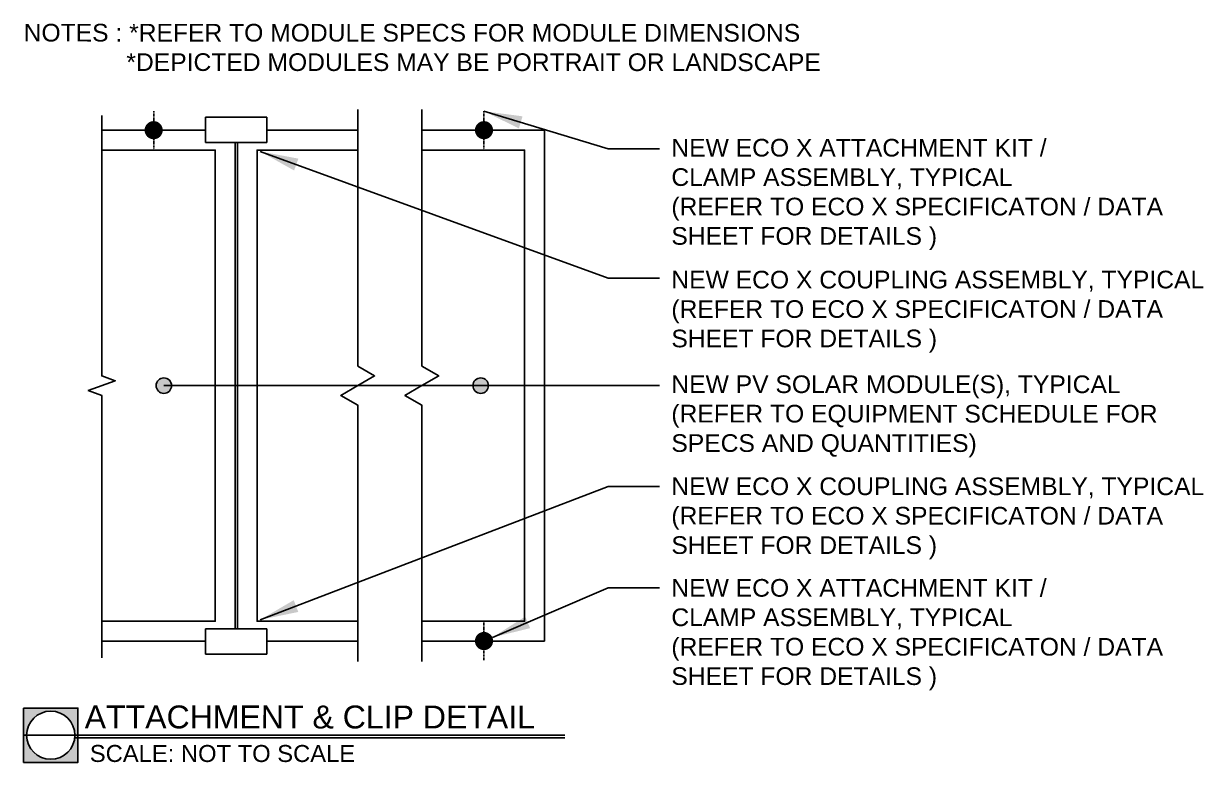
# Model space of a CAD drawing. Header units: feet. Extents: x 3965 to 4565, y 17056 to 17261.
# Drawn here: x 3964.9 to 4221, y 17056 to 17216.3 of the extents above; entities that cross this region are included whole.
import ezdxf

# ---------------------------------------------------------------- set-up
doc = ezdxf.new("R2010")
doc.units = ezdxf.units.FT
doc.header["$MEASUREMENT"] = 0
doc.linetypes.add('HIDDEN', pattern=[0.375, 0.25, -0.125])
doc.styles.add('PAPER SPACE TXT', font='technic_.ttf', dxfattribs={"height": 0.125})
doc.styles.add('TITLE BBLOCK TEXT', font='ARIALUNI.TTF')
doc.dimstyles.new('PAPER SPACE', dxfattribs={"dimscale": 0, "dimtxt": 0.125, "dimasz": 0.125, "dimexe": 0, "dimexo": 0.020508, "dimgap": 0.041992, "dimtad": 1, "dimdec": 4, "dimzin": 3, "dimdsep": 46, "dimlunit": 4, "dimtxsty": 'PAPER SPACE TXT', "dimcen": 0.125, "dimclrd": 1, "dimclre": 1, "dimclrt": 7, "dimadec": 0, "dimazin": 0, "dimtfac": 1, "dimtdec": 4, "dimtofl": 0, "dimtmove": 2, "dimatfit": 3, "dimfxl": 1, "dimfrac": 2, "dimtolj": 1, "dimtzin": 0, "dimarcsym": 1})

msp = doc.modelspace()

# ---------------------------------------------------------------- hatches: boundary and pattern name
h = msp.add_hatch(color=1)
h.dxf.hatch_style = 1
edge = h.paths.add_edge_path()
edge.add_arc((3995.38, 17137.76), 1.68, 0, 360)
h = msp.add_hatch(color=1)
h.dxf.hatch_style = 1
edge = h.paths.add_edge_path()
edge.add_arc((4064.15, 17137.76), 1.68, 0, 360)
h = msp.add_hatch(color=6)
h.dxf.hatch_style = 1
h.paths.add_polyline_path([(3976.73, 17067.78), (3964.94, 17067.78), (3964.94, 17055.99), (3976.73, 17055.99)])
h.paths.add_polyline_path([(3976.07, 17061.89, -1), (3965.6, 17061.89, -1)], flags=16)

# ---------------------------------------------------------------- linework, layer by layer
at = {"color": 1, "linetype": 'HIDDEN', "ltscale": 0.25}
for p, q in [((3993.17, 17197.3), (3993.17, 17189.07)), ((4064.85, 17197.3), (4064.85, 17189.07)), ((4064.85, 17086.44), (4064.85, 17078.21))]:
    msp.add_line(p, q, dxfattribs=at)
at = {"color": 1, "linetype": 'Continuous'}
for p, q in [((4017.72, 17196.02), (4004.43, 17196.01)), ((4004.43, 17196.01), (4004.43, 17190.51)), ((4017.72, 17190.51), (4017.72, 17196.02)), ((4004.43, 17190.51), (4017.72, 17190.51)), ((4004.43, 17079.5), (4004.43, 17085.01)), ((4004.43, 17085.01), (4017.72, 17085.01)), ((4017.72, 17085.01), (4017.72, 17079.5)), ((4017.72, 17079.5), (4004.43, 17079.5))]:
    msp.add_line(p, q, dxfattribs=at)
at = {"color": 6}
msp.add_line((3964.94, 17061.89), (4082.37, 17061.89), dxfattribs=at)
at = {"color": 251, "linetype": 'Continuous'}
msp.add_line((3976.07, 17061.29), (4082.37, 17061.29), dxfattribs=at)
at = {"color": 3, "linetype": 'Continuous', "flags": 128}
msp.add_lwpolyline([(3981.9, 17078.7), (3981.9, 17135.63), (3978.98, 17136.69), (3984.83, 17138.82), (3981.9, 17139.88), (3981.9, 17196.39)], dxfattribs=at)
at = {"color": 3, "flags": 128}
for points in [[(4037.45, 17077.86), (4037.45, 17133.52), (4033.78, 17135.64), (4037.45, 17137.76), (4041.12, 17139.88), (4037.45, 17142), (4037.45, 17197.66)], [(4051.35, 17077.86), (4051.35, 17133.52), (4047.68, 17135.64), (4051.35, 17137.76), (4055.02, 17139.88), (4051.35, 17142), (4051.35, 17197.66)]]:
    msp.add_lwpolyline(points, dxfattribs=at)
at = {"const_width": 1.97, "flags": 128}
for points in [[(3992.18, 17193.19, 1), (3994.15, 17193.19, 1)], [(4063.87, 17193.19, 1), (4065.84, 17193.19, 1)], [(4063.87, 17082.33, 1), (4065.84, 17082.33, 1)]]:
    msp.add_lwpolyline(points, format="xyb", close=True, dxfattribs=at)
at = {"color": 7, "linetype": 'Continuous', "flags": 128}
for points in [[(3981.9, 17193.19), (4004.43, 17193.19)], [(4017.72, 17193.19), (4037.45, 17193.19)], [(4051.35, 17193.19), (4077.98, 17193.19), (4077.98, 17082.33), (4051.35, 17082.33)], [(4010.83, 17190.51), (4010.83, 17085.01)], [(4011.33, 17085.01), (4011.33, 17190.51)], [(4004.43, 17082.33), (3981.9, 17082.33)], [(4037.45, 17082.33), (4017.72, 17082.33)]]:
    msp.add_lwpolyline(points, dxfattribs=at)
at = {"color": 8, "linetype": 'Continuous', "flags": 128}
for points in [[(3981.9, 17188.89), (4006.53, 17188.89), (4006.53, 17086.62), (3981.9, 17086.62)], [(4037.45, 17086.62), (4015.62, 17086.62), (4015.62, 17188.89), (4037.45, 17188.89)], [(4051.35, 17188.89), (4073.68, 17188.89), (4073.68, 17086.62), (4051.35, 17086.62)]]:
    msp.add_lwpolyline(points, dxfattribs=at)
at = {"color": 1, "flags": 128}
msp.add_lwpolyline([(4102.93, 17137.76), (3995.38, 17137.76)], dxfattribs=at)
at = {"color": 6}
msp.add_lwpolyline([(3964.94, 17067.78), (3976.73, 17067.78), (3976.73, 17055.99), (3964.94, 17055.99)], close=True, dxfattribs=at)
at = {"color": 1}
for centre in [(3995.38, 17137.76), (4064.15, 17137.76)]:
    msp.add_circle(centre, 1.68, dxfattribs=at)
at = {"color": 6}
msp.add_circle((3970.83, 17061.89), 5.23, dxfattribs=at)

# ---------------------------------------------------------------- texts
at = {"color": 7, "style": 'TITLE BBLOCK TEXT'}
for s, insert, char_height, width, attachment_point, rotation in [('\\pi-19.149,l19.149;NOTES : *REFER TO MODULE SPECS FOR MODULE DIMENSIONS\\P\\pi0,l0;               *DEPICTED MODULES MAY BE PORTRAIT OR LANDSCAPE\\P\\P\\pi-19.149,l19.149;               ', (3964.95, 17216.27), 3.8299, 248.3125, 1, 359.9886), ('NEW ECO X ATTACHMENT KIT /\\PCLAMP ASSEMBLY, TYPICAL\\P(REFER TO ECO X SPECIFICATON / DATA SHEET FOR DETAILS )', (4105.52, 17191.31), 3.8299, 109.8677, 1, 359.9886), ('NEW ECO X COUPLING ASSEMBLY, TYPICAL\\P(REFER TO ECO X SPECIFICATON / DATA SHEET FOR DETAILS )', (4105.52, 17144.92), 3.8299, 117.8023, 7, 0.0114), ('NEW PV SOLAR MODULE(S), TYPICAL\\P(REFER TO EQUIPMENT SCHEDULE FOR SPECS AND QUANTITIES)', (4105.52, 17139.98), 3.8299, 105.4472, 1, 359.9886), ('NEW ECO X COUPLING ASSEMBLY, TYPICAL\\P(REFER TO ECO X SPECIFICATON / DATA SHEET FOR DETAILS )', (4105.52, 17117.84), 3.8299, 117.8023, 1, 359.9886), ('NEW ECO X ATTACHMENT KIT /\\PCLAMP ASSEMBLY, TYPICAL\\P(REFER TO ECO X SPECIFICATON / DATA SHEET FOR DETAILS )', (4105.52, 17095.79), 3.8299, 109.8677, 1, 359.9886), ('ATTACHMENT & CLIP DETAIL', (3978.2, 17068.35), 4.9766, 191.6609, 1, 359.9886), ('SCALE: NOT TO SCALE', (3979.31, 17059.78), 3.6907, 80.1638, 1, 359.9886)]:
    msp.add_mtext(s, dxfattribs=dict(at, insert=insert, char_height=char_height, width=width, attachment_point=attachment_point, rotation=rotation))

# ---------------------------------------------------------------- leaders
for points in [[(4064.85, 17197.3), (4091.78, 17189.17), (4102.93, 17189.17)], [(4016.28, 17188.58), (4091.78, 17161.11), (4102.93, 17161.11)], [(4016.28, 17086.94), (4091.78, 17115.87), (4102.93, 17115.87)], [(4066.68, 17083.11), (4091.78, 17093.85), (4102.93, 17093.85)]]:
    msp.add_leader(points, dimstyle='PAPER SPACE', override={"dimscale": 66.653699, "dimtad": 0})

doc.saveas('drawing.dxf')
